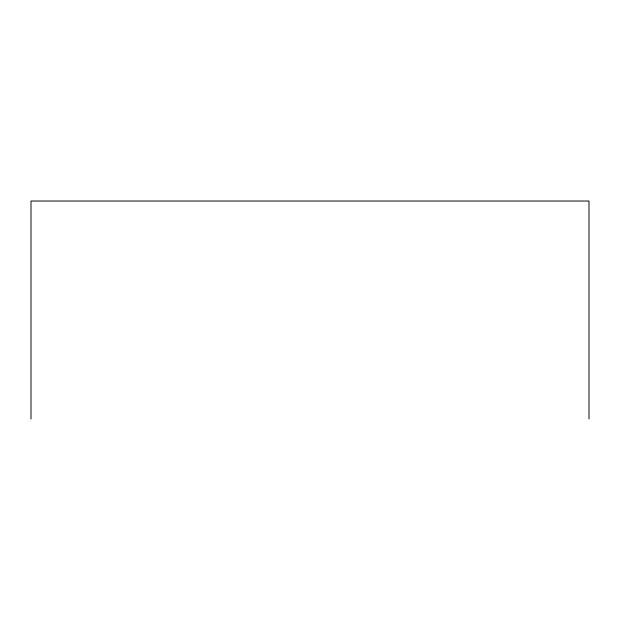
<?xml version="1.0" encoding="UTF-8"?>
<svg xmlns="http://www.w3.org/2000/svg" width="620" height="620" viewBox="0 0 620 620"><rect width="100%" height="100%" fill="white"/><g stroke="black" fill="none" stroke-linecap="round" stroke-linejoin="round"><path stroke-width="0.93" d="M589 418.973L589 201.027L31 201.027L31 418.973"/></g></svg>
